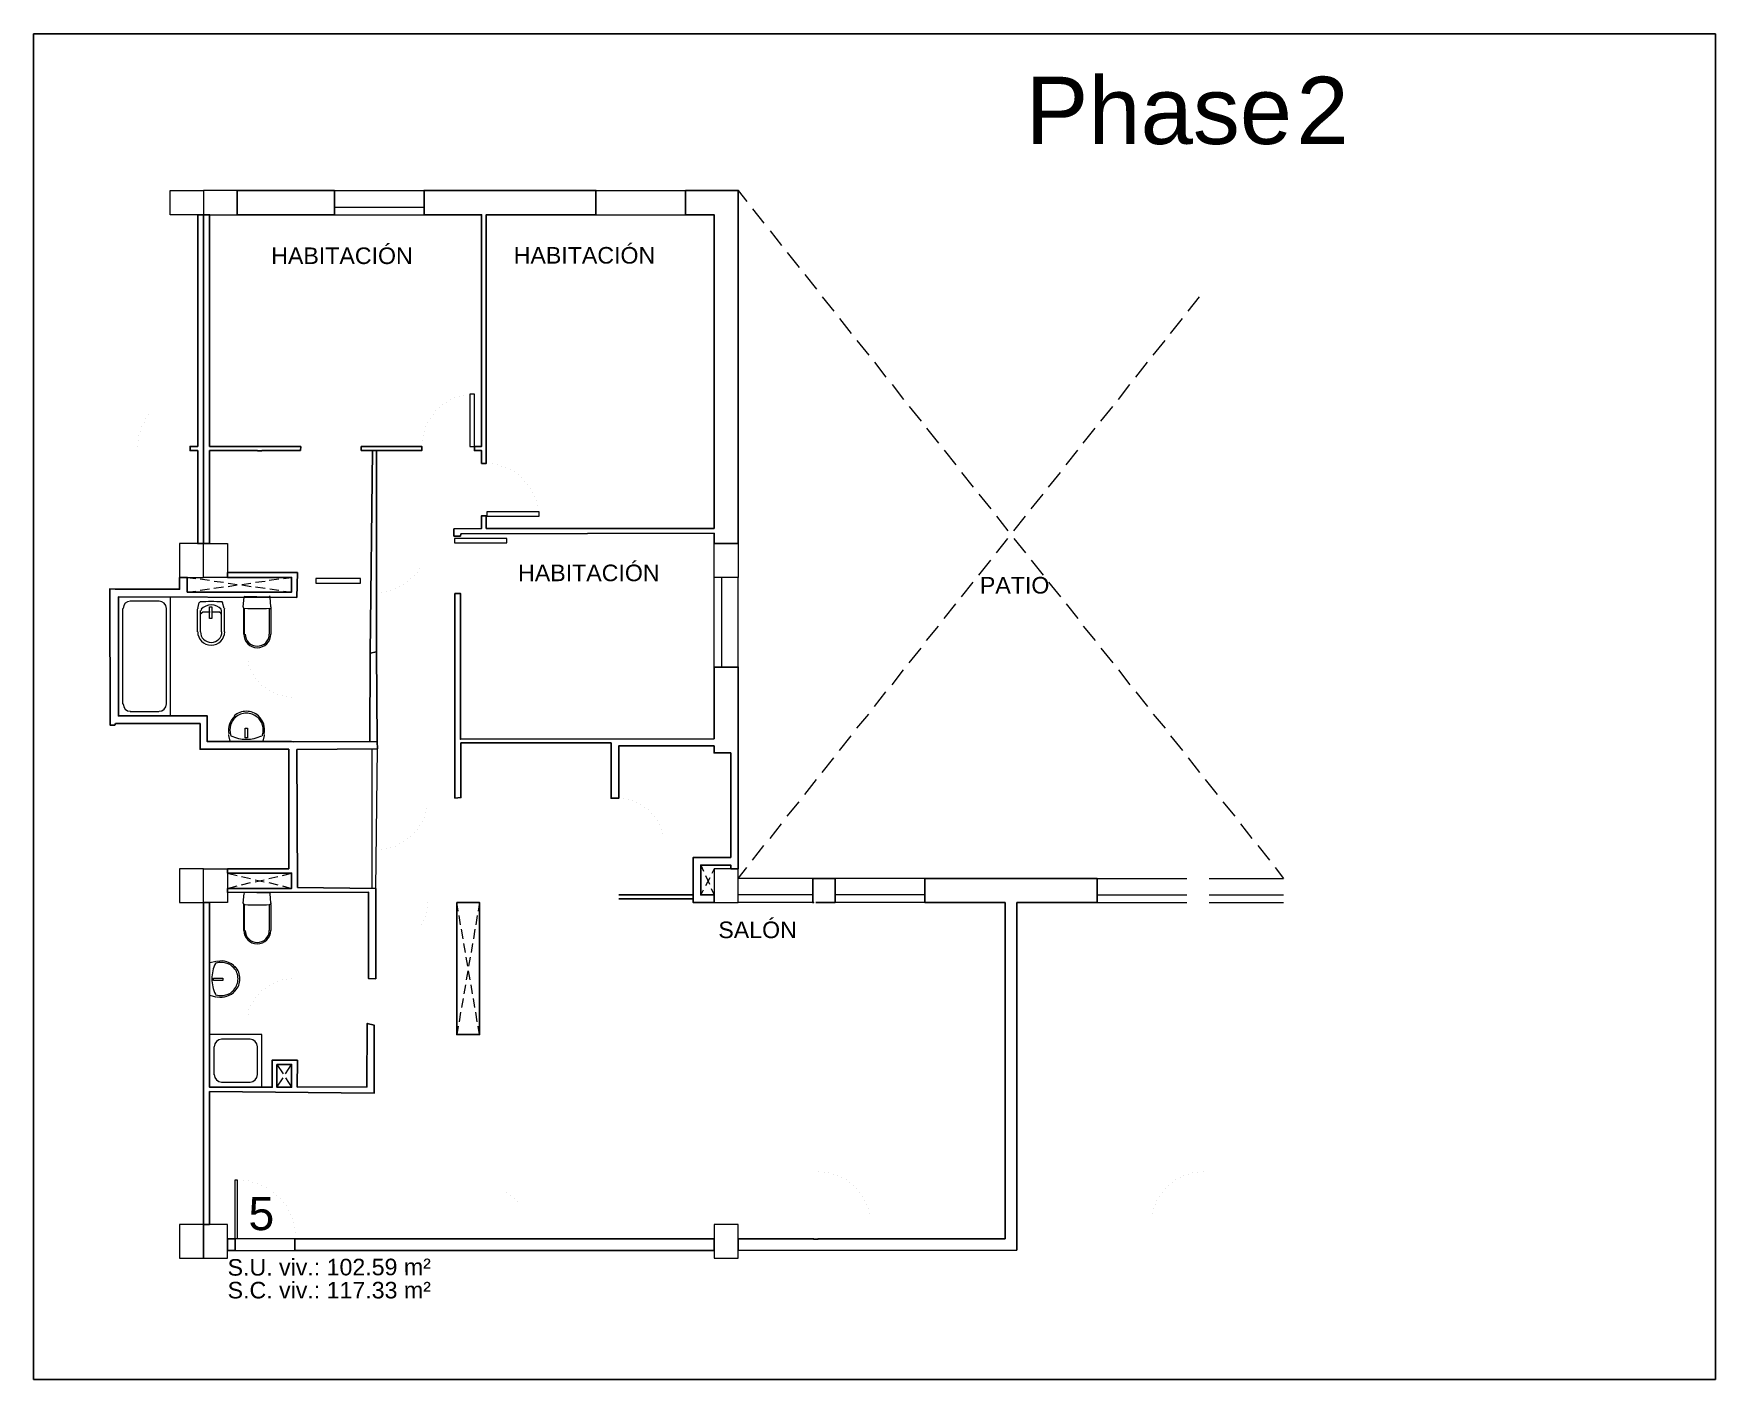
# Model space of a CAD drawing. Header units: millimetres. Extents: x 158 to 1000, y 519 to 900.
# Drawn here: x 850.2 to 1000.2, y 518.5 to 638.5 of the extents above; entities that cross this region are included whole.
import ezdxf

# ---------------------------------------------------------------- set-up
doc = ezdxf.new("R2010")
doc.units = ezdxf.units.MM
doc.layers.get('0').update_dxf_attribs({"lineweight": 25})
doc.layers.add('0 ... capa 1', color=18, linetype='Continuous', lineweight=25, true_color=0x000000)
doc.styles.add('textstyle3', font='Arial.ttf')

msp = doc.modelspace()

# ---------------------------------------------------------------- linework, layer by layer
at = {"color": 18, "lineweight": 18, "true_color": 0x000000, "flags": 128}
for points in [[(862.34, 624.53), (865.3, 624.53), (865.3, 622.37), (862.34, 622.37), (862.34, 624.53)], [(865.3, 622.37), (868.3, 622.37), (868.3, 624.53), (865.3, 624.53), (865.3, 622.37)], [(863.18, 590.03), (865.3, 590.03), (865.3, 593.04), (863.18, 593.04), (863.18, 590.03)], [(865.3, 593.04), (867.46, 593.04), (867.46, 590.03), (865.3, 590.03), (865.3, 593.04)], [(910.85, 593.04), (913.01, 593.04), (913.01, 590.03), (910.85, 590.03), (910.85, 593.04)], [(863.18, 561.03), (865.3, 561.03), (865.3, 564.04), (863.18, 564.04), (863.18, 561.03)], [(865.3, 564.04), (867.46, 564.04), (867.46, 561.03), (865.3, 561.03), (865.3, 564.04)], [(910.85, 561.03), (913.01, 561.03), (913.01, 564.04), (910.85, 564.04), (910.85, 561.03)], [(865.3, 532.33), (863.18, 532.33), (863.18, 529.32), (865.3, 529.32), (865.3, 532.33)], [(865.3, 529.32), (867.46, 529.32), (867.46, 532.33), (865.3, 532.33), (865.3, 529.32)], [(910.85, 529.32), (913.01, 529.32), (913.01, 532.33), (910.85, 532.33), (910.85, 529.32)]]:
    msp.add_lwpolyline(points, dxfattribs=at)
at = {"color": 18, "lineweight": 25, "true_color": 0x000000, "flags": 128}
for points in [[(868.3, 622.37), (868.3, 624.53), (876.98, 624.53), (876.98, 622.37), (868.3, 622.37)], [(884.98, 622.37), (884.98, 624.53), (900.31, 624.53), (900.31, 622.37), (890.53, 622.37), (890.53, 600.19), (890.11, 600.19), (890.11, 601.33), (889.47, 601.33), (889.47, 601.71), (890.11, 601.71), (890.11, 622.37), (884.98, 622.37)], [(908.31, 622.37), (908.31, 624.53), (913.01, 624.53), (913.01, 593.04), (910.85, 593.04), (910.85, 593.97), (888.26, 593.91)], [(873.97, 601.33), (870.51, 601.33), (870.51, 601.31), (870.13, 601.31), (870.12, 601.33), (865.85, 601.33), (865.85, 593.04), (865.3, 593.04), (865.3, 622.37), (864.79, 622.37), (864.79, 601.71), (864.11, 601.71), (864.11, 601.33), (864.79, 601.33), (864.79, 593.04), (865.3, 593.04)], [(865.3, 593.04), (865.3, 622.37), (865.85, 622.37), (865.85, 601.71), (874, 601.71)], [(887.63, 594.35), (890.11, 594.39), (890.11, 595.53), (890.53, 595.53), (890.53, 594.39), (910.85, 594.39), (910.85, 622.37), (908.31, 622.37)], [(879.38, 601.71), (884.77, 601.71), (884.77, 601.33), (879.37, 601.33)], [(880.37, 601.33), (880.18, 583.28), (880.73, 583.38), (880.73, 601.33), (880.01, 601.33)], [(873.7, 590.45), (870.51, 590.45), (870.53, 590.46), (870.14, 590.46), (870.12, 590.45), (867.54, 590.45), (867.46, 590.45), (867.46, 590.03), (873.17, 590.03), (873.17, 588.72), (863.86, 588.72), (863.86, 590.03), (863.18, 590.03), (863.18, 588.97), (857.47, 588.97), (857.44, 588.99), (857.44, 588.99)], [(857.47, 588.97), (857.44, 588.99), (856.95, 589), (856.97, 576.86), (857.4, 576.86), (857.47, 576.99), (865, 576.99), (865, 574.7), (872.92, 574.7), (872.92, 564.04), (867.46, 564.04), (867.46, 563.66), (873.17, 563.66), (873.17, 562.3), (867.46, 562.3), (867.46, 561.92), (880.02, 561.97), (880.02, 554.26), (880.67, 554.24), (880.67, 562.29)], [(880.83, 574.74), (880.8, 575.39), (873.3, 575.37), (873.17, 575.38), (865.64, 575.38), (865.64, 577.67), (857.72, 577.67), (857.72, 588.29), (873.62, 588.22)], [(887.74, 588.6), (888.23, 588.6), (888.23, 575.6), (910.85, 575.64), (910.85, 582.03), (913.01, 582.03), (913.01, 564.04), (912.33, 564.04), (912.33, 564.38), (909.66, 564.38), (909.66, 561.71), (910.85, 561.71), (910.85, 561.03), (908.99, 561.03), (908.99, 565.05), (912.33, 565.05), (912.33, 574.37), (910.85, 574.37), (910.85, 575), (902.34, 575), (902.34, 570.34), (901.66, 570.34), (901.66, 575.26), (888.27, 575.27), (888.27, 570.4), (887.74, 570.35), (887.74, 588.6)], [(873.68, 562.36), (873.63, 574.68)], [(913.01, 531.06), (913.01, 530), (937.85, 530.04), (937.85, 531.09), (937.86, 531.09), (937.86, 531.06), (937.86, 531.09), (937.85, 531.09), (937.86, 531.06), (937.86, 561.03), (945.01, 561.03), (945.01, 563.19), (929.65, 563.19), (929.65, 561.03), (936.8, 561.03), (936.8, 531.06), (920.12, 531.06), (920.11, 531.01), (919.73, 531.01), (919.74, 531.06), (913.01, 531.06)], [(919.93, 561.03), (920.31, 561.03), (920.12, 561.03), (921.64, 561.03), (921.64, 563.19), (919.65, 563.19), (919.65, 561.03), (919.74, 561.03), (919.65, 561.03)], [(873.69, 546.98), (871.44, 546.98), (871.44, 544.56), (865.85, 544.56), (865.85, 561.03), (865.3, 561.03), (865.3, 532.33)], [(887.9, 561.03), (887.9, 549.26), (889.94, 549.26), (889.94, 561.03), (887.9, 561.03)], [(908.99, 561.71), (902.34, 561.71)], [(902.34, 561.37), (908.99, 561.37)], [(865.3, 532.33), (865.85, 532.33), (865.85, 544.18), (880.54, 544.04), (880.54, 550.09), (879.92, 550.26), (879.88, 544.59), (873.65, 544.58)], [(871.86, 546.6), (873.17, 546.6), (873.17, 544.56), (871.86, 544.56), (871.86, 546.6)], [(867.46, 531.06), (868.14, 531.06), (868.14, 530), (867.46, 530), (867.46, 531.06)], [(873.47, 531.06), (873.47, 530), (910.85, 530), (910.85, 531.06), (890.32, 531.06), (890.31, 531.06), (890.31, 531.06), (889.93, 531.06), (889.94, 531.06), (873.47, 531.06)]]:
    msp.add_lwpolyline(points, dxfattribs=at)
at = {"color": 163, "lineweight": 5, "true_color": 0x6e8add, "flags": 128}
for points in [[(876.98, 624.53), (884.98, 624.53)], [(900.31, 624.53), (908.31, 624.53)], [(876.98, 623.05), (884.98, 623.05)], [(876.98, 622.37), (884.98, 622.37)], [(900.31, 622.37), (908.31, 622.37)], [(910.85, 582.03), (910.85, 590.03)], [(911.53, 582.03), (911.53, 590.03)], [(913.01, 582.03), (913.01, 590.03)], [(919.65, 563.19), (913.01, 563.19)], [(929.65, 563.19), (921.64, 563.19)], [(945.01, 563.19), (953.01, 563.19)], [(955, 563.19), (961.65, 563.19)], [(919.65, 561.71), (913.01, 561.71)], [(919.65, 561.03), (913.01, 561.03)], [(929.65, 561.71), (921.64, 561.71)], [(929.65, 561.03), (921.64, 561.03)], [(945.01, 561.71), (953.01, 561.71)], [(945.01, 561.03), (953.01, 561.03)], [(955, 561.71), (961.65, 561.71)], [(955, 561.03), (961.65, 561.03)]]:
    msp.add_lwpolyline(points, dxfattribs=at)
at = {"color": 252, "lineweight": 5, "flags": 128}
for points in [[(913.01, 624.53), (913.77, 623.56)], [(914.28, 622.88), (915.29, 621.61)], [(915.84, 620.93), (916.86, 619.62)], [(917.37, 618.99), (918.43, 617.67)], [(918.94, 617.04), (919.99, 615.73)], [(920.5, 615.05), (921.52, 613.78)], [(953.14, 613.78), (954.16, 615.05)], [(922.03, 613.1), (923.08, 611.79)], [(951.57, 611.79), (952.63, 613.1)], [(923.59, 611.15), (924.65, 609.84)], [(950.01, 609.84), (951.07, 611.15)], [(925.16, 609.21), (926.17, 607.89)], [(948.48, 607.89), (949.5, 609.21)], [(926.72, 607.22), (927.74, 605.9)], [(946.92, 605.9), (947.93, 607.22)], [(928.25, 605.27), (929.31, 603.96)], [(945.35, 603.96), (946.41, 605.27)], [(929.81, 603.32), (930.87, 602.01)], [(943.78, 602.01), (944.84, 603.32)], [(931.38, 601.37), (932.4, 600.06)], [(942.26, 600.06), (943.28, 601.37)], [(932.91, 599.39), (933.96, 598.07)], [(940.69, 598.07), (941.75, 599.39)], [(934.47, 597.44), (935.53, 596.13)], [(939.13, 596.13), (940.19, 597.44)], [(936.04, 595.49), (937.05, 594.18)], [(937.6, 594.18), (938.62, 595.49)], [(936.04, 592.23), (937.05, 593.5)], [(937.6, 593.5), (938.62, 592.23)], [(934.47, 590.24), (935.53, 591.55)], [(939.13, 591.55), (940.19, 590.24)], [(932.91, 588.29), (933.96, 589.61)], [(940.69, 589.61), (941.75, 588.29)], [(931.38, 586.35), (932.4, 587.66)], [(942.26, 587.66), (943.28, 586.35)], [(929.81, 584.4), (930.87, 585.67)], [(943.78, 585.67), (944.84, 584.4)], [(928.25, 582.41), (929.31, 583.72)], [(945.35, 583.72), (946.41, 582.41)], [(926.72, 580.46), (927.74, 581.77)], [(946.92, 581.77), (947.93, 580.46)], [(925.16, 578.51), (926.17, 579.83)], [(948.48, 579.83), (949.5, 578.51)], [(923.59, 576.57), (924.65, 577.84)], [(950.01, 577.84), (951.07, 576.57)], [(922.03, 574.58), (923.08, 575.89)], [(951.57, 575.89), (952.63, 574.58)], [(920.5, 572.63), (921.52, 573.94)], [(953.14, 573.94), (954.16, 572.63)], [(918.94, 570.68), (919.99, 572)], [(954.66, 572), (955.72, 570.68)], [(917.37, 568.74), (918.43, 570.01)], [(956.23, 570.01), (957.29, 568.74)], [(915.84, 566.75), (916.86, 568.06)], [(957.8, 568.06), (958.81, 566.75)], [(914.28, 564.8), (915.29, 566.11)], [(959.36, 566.11), (960.38, 564.8)], [(913.01, 563.19), (913.77, 564.16)], [(960.89, 564.16), (961.65, 563.19)]]:
    msp.add_lwpolyline(points, dxfattribs=at)
at = {"color": 8, "lineweight": 0, "flags": 128}
for points in [[(887.74, 606.03), (887.74, 606.03)], [(888.12, 606.2), (888.12, 606.2)], [(888.54, 606.29), (888.54, 606.29)], [(860.43, 604.55), (860.43, 604.55)], [(885.79, 604.55), (885.79, 604.55)], [(886.04, 604.89), (886.04, 604.89)], [(886.34, 605.14), (886.34, 605.14)], [(886.63, 605.44), (886.63, 605.44)], [(886.97, 605.65), (886.97, 605.65)], [(887.35, 605.86), (887.35, 605.86)], [(859.67, 603.07), (859.67, 603.07)], [(859.8, 603.49), (859.8, 603.49)], [(860.01, 603.83), (860.01, 603.83)], [(860.18, 604.21), (860.18, 604.21)], [(885.03, 603.07), (885.03, 603.07)], [(885.15, 603.49), (885.15, 603.49)], [(885.32, 603.83), (885.32, 603.83)], [(885.53, 604.21), (885.53, 604.21)], [(859.46, 601.71), (859.46, 601.71)], [(859.5, 602.26), (859.5, 602.26)], [(859.54, 602.69), (859.54, 602.69)], [(884.77, 601.71), (884.77, 601.71)], [(884.86, 602.26), (884.86, 602.26)], [(884.9, 602.69), (884.9, 602.69)], [(890.53, 600.19), (890.53, 600.19)], [(891.08, 600.15), (891.08, 600.15)], [(891.5, 600.06), (891.5, 600.06)], [(891.88, 599.94), (891.88, 599.94)], [(892.27, 599.81), (892.27, 599.81)], [(892.65, 599.64), (892.65, 599.64)], [(893.03, 599.47), (893.03, 599.47)], [(893.37, 599.22), (893.37, 599.22)], [(893.7, 598.96), (893.7, 598.96)], [(893.96, 598.62), (893.96, 598.62)], [(894.25, 598.33), (894.25, 598.33)], [(894.47, 597.99), (894.47, 597.99)], [(894.68, 597.61), (894.68, 597.61)], [(894.85, 597.23), (894.85, 597.23)], [(895.02, 596.85), (895.02, 596.85)], [(895.1, 596.46), (895.1, 596.46)], [(863.86, 590.03), (864.62, 589.94)], [(865, 589.9), (865.85, 589.78)], [(866.27, 589.69), (867.08, 589.61)], [(867.5, 589.52), (868.3, 589.39)], [(868.73, 589.39), (869.53, 589.52)], [(869.96, 589.61), (870.8, 589.69)], [(871.18, 589.78), (872.03, 589.9)], [(872.45, 589.94), (873.17, 590.03)], [(883.5, 589.65), (883.5, 589.65)], [(883.8, 589.9), (883.8, 589.9)], [(884.09, 590.2), (884.09, 590.2)], [(884.39, 590.5), (884.39, 590.5)], [(884.6, 590.83), (884.6, 590.83)], [(862.38, 577.67), (862.38, 588.29)], [(863.86, 588.72), (864.62, 588.8)], [(865, 588.89), (865.85, 589.01)], [(866.23, 589.06), (867.08, 589.18)], [(867.5, 589.23), (868.3, 589.35)], [(868.73, 589.35), (869.57, 589.23)], [(868.85, 587.4), (868.94, 588.25)], [(870.08, 588.29), (868.98, 588.29)], [(869.96, 589.18), (870.8, 589.06)], [(870.08, 588.29), (871.18, 588.29)], [(871.23, 589.01), (872.03, 588.89)], [(871.31, 587.4), (871.27, 588.25)], [(872.45, 588.8), (873.17, 588.72)], [(880.67, 588.63), (880.67, 588.63)], [(881.22, 588.72), (881.22, 588.72)], [(881.6, 588.76), (881.6, 588.76)], [(882.02, 588.89), (882.02, 588.89)], [(882.4, 589.01), (882.4, 589.01)], [(882.78, 589.18), (882.78, 589.18)], [(883.16, 589.39), (883.16, 589.39)], [(858.1, 578.73), (858.1, 587.24)], [(861.32, 587.91), (858.78, 587.91)], [(862, 578.73), (862, 587.24)], [(864.75, 587.19), (864.75, 585.16)], [(864.79, 587.24), (864.92, 587.79)], [(865.04, 585.16), (865.04, 587.07)], [(865.85, 587.4), (866.06, 587.4), (866.06, 586.35), (865.85, 586.35), (865.85, 587.4)], [(866.91, 585.16), (866.91, 587.07)], [(867.16, 587.24), (866.99, 587.79)], [(867.16, 587.19), (867.16, 585.16)], [(868.9, 584.95), (868.9, 587.28)], [(868.98, 584.95), (868.98, 587.24)], [(871.18, 587.24), (871.18, 584.95)], [(871.31, 587.28), (871.31, 584.95)], [(869.28, 582.54), (869.28, 582.54)], [(869.36, 582.16), (869.36, 582.16)], [(869.53, 581.77), (869.53, 581.77)], [(869.74, 581.39), (869.74, 581.39)], [(869.96, 581.05), (869.96, 581.05)], [(870.21, 580.72), (870.21, 580.72)], [(870.51, 580.42), (870.51, 580.42)], [(870.84, 580.17), (870.84, 580.17)], [(871.18, 579.91), (871.18, 579.91)], [(871.56, 579.74), (871.56, 579.74)], [(871.95, 579.57), (871.95, 579.57)], [(872.33, 579.49), (872.33, 579.49)], [(872.75, 579.4), (872.75, 579.4)], [(873.17, 579.36), (873.17, 579.36)], [(861.32, 578.05), (858.78, 578.05)], [(867.54, 576.02), (867.54, 575.93)], [(869.24, 575.72), (869.02, 575.72), (869.02, 576.57), (869.24, 576.57), (869.24, 575.72)], [(870.72, 576.02), (870.72, 575.93)], [(867.54, 575.93), (867.67, 575.42)], [(870.72, 575.93), (870.59, 575.42)], [(902.34, 570.34), (902.34, 570.34)], [(902.76, 570.3), (902.76, 570.3)], [(903.19, 570.26), (903.19, 570.26)], [(903.57, 570.13), (903.57, 570.13)], [(884.98, 568.65), (884.98, 568.65)], [(885.11, 569.03), (885.11, 569.03)], [(885.24, 569.46), (885.24, 569.46)], [(903.95, 569.96), (903.95, 569.96)], [(904.33, 569.79), (904.33, 569.79)], [(904.67, 569.54), (904.67, 569.54)], [(905.01, 569.33), (905.01, 569.33)], [(905.3, 568.99), (905.3, 568.99)], [(905.56, 568.69), (905.56, 568.69)], [(884.09, 567.25), (884.09, 567.25)], [(884.39, 567.59), (884.39, 567.59)], [(884.6, 567.93), (884.6, 567.93)], [(884.81, 568.27), (884.81, 568.27)], [(905.77, 568.31), (905.77, 568.31)], [(905.98, 567.97), (905.98, 567.97)], [(906.15, 567.59), (906.15, 567.59)], [(906.24, 567.17), (906.24, 567.17)], [(880.67, 565.73), (880.67, 565.73)], [(881.22, 565.77), (881.22, 565.77)], [(881.6, 565.81), (881.6, 565.81)], [(882.02, 565.94), (882.02, 565.94)], [(882.4, 566.07), (882.4, 566.07)], [(882.78, 566.28), (882.78, 566.28)], [(883.16, 566.45), (883.16, 566.45)], [(883.5, 566.7), (883.5, 566.7)], [(883.8, 566.96), (883.8, 566.96)], [(909.66, 564.38), (909.92, 563.83)], [(910.85, 564.04), (910.64, 563.61)], [(867.46, 563.66), (868.3, 563.44)], [(867.46, 562.3), (868.3, 562.51)], [(868.69, 563.36), (869.49, 563.19)], [(868.69, 562.6), (869.49, 562.81)], [(869.91, 562.89), (870.72, 563.06)], [(869.91, 563.06), (870.72, 562.89)], [(871.14, 563.19), (871.95, 563.36)], [(871.14, 562.81), (871.95, 562.6)], [(872.37, 563.44), (873.17, 563.66)], [(872.37, 562.51), (873.17, 562.3)], [(910.09, 563.44), (910.43, 562.68)], [(910.47, 563.23), (910.09, 562.51)], [(868.85, 560.99), (868.94, 561.84)], [(870.08, 561.92), (868.98, 561.92)], [(870.08, 561.92), (871.18, 561.92)], [(871.31, 560.99), (871.27, 561.84)], [(885.32, 561.03), (885.32, 561.03)], [(888.03, 560.27), (887.9, 561.03)], [(889.94, 561.03), (889.81, 560.27)], [(909.88, 562.13), (909.66, 561.71)], [(910.6, 562.3), (910.85, 561.71)], [(868.9, 558.53), (868.9, 560.86)], [(868.98, 558.53), (868.98, 560.82)], [(871.18, 560.82), (871.18, 558.53)], [(871.31, 560.86), (871.31, 558.53)], [(885.11, 559.8), (885.11, 559.8)], [(885.24, 560.18), (885.24, 560.18)], [(885.28, 560.61), (885.28, 560.61)], [(888.24, 559.04), (888.12, 559.89)], [(889.73, 559.89), (889.6, 559.04)], [(884.77, 559.04), (884.77, 559.04)], [(884.94, 559.42), (884.94, 559.42)], [(888.46, 557.81), (888.33, 558.66)], [(889.51, 558.66), (889.39, 557.81)], [(888.67, 556.59), (888.54, 557.39)], [(889.3, 557.39), (889.17, 556.59)], [(865.85, 554.22), (865.85, 555.61)], [(866.4, 555.78), (865.89, 555.65)], [(865.89, 555.61), (865.89, 555.61)], [(866.48, 555.78), (866.4, 555.78)], [(888.88, 555.36), (888.75, 556.16)], [(889.09, 556.16), (888.96, 555.36)], [(865.85, 554.22), (865.85, 552.78)], [(866.19, 554.09), (866.19, 554.3), (867.03, 554.3), (867.03, 554.09), (866.19, 554.09)], [(871.18, 553.67), (871.18, 553.67)], [(871.56, 553.83), (871.56, 553.83)], [(871.95, 554), (871.95, 554)], [(872.33, 554.13), (872.33, 554.13)], [(872.75, 554.17), (872.75, 554.17)], [(873.17, 554.22), (873.17, 554.22)], [(888.67, 553.71), (888.54, 552.9)], [(888.88, 554.94), (888.75, 554.13)], [(889.09, 554.13), (888.96, 554.94)], [(889.3, 552.9), (889.17, 553.71)], [(865.89, 552.78), (865.89, 552.78)], [(866.4, 552.61), (865.89, 552.73)], [(866.48, 552.61), (866.4, 552.61)], [(869.74, 552.18), (869.74, 552.18)], [(869.96, 552.56), (869.96, 552.56)], [(870.21, 552.86), (870.21, 552.86)], [(870.51, 553.16), (870.51, 553.16)], [(870.84, 553.41), (870.84, 553.41)], [(888.46, 552.48), (888.33, 551.68)], [(889.51, 551.68), (889.39, 552.48)], [(869.28, 551.04), (869.28, 551.04)], [(869.36, 551.46), (869.36, 551.46)], [(869.53, 551.84), (869.53, 551.84)], [(888.24, 551.25), (888.12, 550.41)], [(889.73, 550.41), (889.6, 551.25)], [(870.51, 549.26), (865.85, 549.26)], [(870.51, 544.56), (870.51, 549.26)], [(888.03, 550.02), (887.9, 549.26)], [(889.94, 549.26), (889.81, 550.02)], [(866.27, 545.66), (866.27, 548.16)], [(869.45, 548.84), (866.91, 548.84)], [(870.12, 545.66), (870.12, 548.16)], [(871.86, 546.6), (872.41, 545.75)], [(872.62, 545.75), (873.17, 546.6)], [(869.45, 544.99), (866.91, 544.99)], [(871.86, 544.56), (872.41, 545.41)], [(872.62, 545.41), (873.17, 544.56)], [(920.12, 537.03), (920.12, 537.03)], [(954.54, 537.03), (954.54, 537.03)], [(920.67, 536.99), (920.67, 536.99)], [(921.09, 536.94), (921.09, 536.94)], [(921.48, 536.82), (921.48, 536.82)], [(921.9, 536.69), (921.9, 536.69)], [(922.24, 536.52), (922.24, 536.52)], [(922.62, 536.31), (922.62, 536.31)], [(922.96, 536.05), (922.96, 536.05)], [(923.3, 535.8), (923.3, 535.8)], [(923.55, 535.5), (923.55, 535.5)], [(951.11, 535.5), (951.11, 535.5)], [(951.36, 535.8), (951.36, 535.8)], [(951.7, 536.05), (951.7, 536.05)], [(952.04, 536.31), (952.04, 536.31)], [(952.42, 536.52), (952.42, 536.52)], [(952.76, 536.69), (952.76, 536.69)], [(953.18, 536.82), (953.18, 536.82)], [(953.56, 536.94), (953.56, 536.94)], [(953.99, 536.99), (953.99, 536.99)], [(892.35, 535.17), (892.35, 535.17)], [(892.69, 534.91), (892.69, 534.91)], [(893.03, 534.66), (893.03, 534.66)], [(893.28, 534.36), (893.28, 534.36)], [(923.85, 535.21), (923.85, 535.21)], [(924.06, 534.83), (924.06, 534.83)], [(924.31, 534.49), (924.31, 534.49)], [(924.44, 534.11), (924.44, 534.11)], [(950.22, 534.11), (950.22, 534.11)], [(950.35, 534.49), (950.35, 534.49)], [(950.6, 534.83), (950.6, 534.83)], [(950.81, 535.21), (950.81, 535.21)], [(924.61, 533.73), (924.61, 533.73)], [(924.69, 533.3), (924.69, 533.3)], [(949.97, 533.3), (949.97, 533.3)], [(950.05, 533.73), (950.05, 533.73)]]:
    msp.add_lwpolyline(points, dxfattribs=at)
at = {"color": 251, "lineweight": 5, "flags": 128}
for points in [[(889.05, 601.71), (889.47, 601.71), (889.47, 606.37), (889.05, 606.37), (889.05, 601.71)], [(890.58, 595.86), (890.58, 595.48), (895.24, 595.48), (895.24, 595.86), (890.58, 595.86)], [(887.69, 593.5), (887.69, 593.11), (892.35, 593.11), (892.35, 593.5), (887.69, 593.5)], [(879.32, 589.52), (879.32, 589.94), (875.34, 589.94), (875.34, 589.52), (879.32, 589.52)], [(880.32, 574.73), (880.32, 562.3)], [(880.67, 562.29), (880.83, 574.74)], [(868.14, 531.06), (868.14, 536.31), (868.3, 536.31), (868.3, 531.06), (868.14, 531.06)]]:
    msp.add_lwpolyline(points, dxfattribs=at)
at = {"color": 250, "lineweight": 5, "flags": 128}
for points in [[(868.9, 536.27), (868.9, 536.27)], [(869.32, 536.22), (869.32, 536.22)], [(869.7, 536.1), (869.7, 536.1)], [(870.12, 536.01), (870.12, 536.01)], [(870.51, 535.84), (870.51, 535.84)], [(870.89, 535.63), (870.89, 535.63)], [(871.56, 535.17), (871.56, 535.17)], [(871.86, 534.91), (871.86, 534.91)], [(872.16, 534.62), (872.16, 534.62)], [(872.45, 534.32), (872.45, 534.32)], [(872.71, 533.98), (872.71, 533.98)], [(872.92, 533.6), (872.92, 533.6)], [(873.09, 533.22), (873.09, 533.22)], [(873.26, 532.84), (873.26, 532.84)], [(873.38, 532.46), (873.38, 532.46)], [(873.47, 532.03), (873.47, 532.03)], [(873.55, 531.65), (873.55, 531.65)], [(873.6, 531.06), (873.6, 531.06)]]:
    msp.add_lwpolyline(points, dxfattribs=at)
at = {"color": 252, "lineweight": 13, "true_color": 0x939598, "flags": 128}
for points in [[(873.6, 531.06), (868.14, 531.06)], [(868.14, 530), (873.6, 530)]]:
    msp.add_lwpolyline(points, dxfattribs=at)
at = {"color": 8, "lineweight": 0}
for points in [[(869, 588.34), (868.97, 588.34), (868.94, 588.31), (868.94, 588.28)], [(871.27, 588.28), (871.26, 588.31), (871.24, 588.34), (871.2, 588.34)], [(858.8, 587.91), (858.44, 587.91), (858.14, 587.62), (858.14, 587.26)], [(862, 587.26), (862, 587.62), (861.7, 587.91), (861.34, 587.91)], [(864.8, 587.26), (864.79, 587.24), (864.79, 587.23), (864.79, 587.21)], [(865.02, 587.83), (864.99, 587.83), (864.97, 587.81), (864.96, 587.78)], [(866, 587.87), (865.67, 587.87), (865.35, 587.86), (865.02, 587.84)], [(865.13, 587.19), (865.1, 587.16), (865.09, 587.12), (865.09, 587.09)], [(865.23, 586.9), (865.15, 586.89), (865.09, 586.83), (865.09, 586.75)], [(866, 587.57), (865.66, 587.57), (865.33, 587.43), (865.1, 587.18)], [(865.89, 586.94), (865.67, 586.94), (865.45, 586.94), (865.23, 586.93)], [(866.97, 587.84), (866.65, 587.86), (866.32, 587.87), (866, 587.87)], [(866.89, 587.18), (866.66, 587.43), (866.34, 587.57), (866, 587.57)], [(866.77, 586.93), (866.55, 586.94), (866.33, 586.94), (866.11, 586.94)], [(866.91, 586.75), (866.91, 586.83), (866.84, 586.89), (866.76, 586.9)], [(866.91, 587.09), (866.91, 587.12), (866.89, 587.16), (866.87, 587.19)], [(867.03, 587.78), (867.02, 587.81), (867, 587.83), (866.98, 587.83)], [(867.2, 587.21), (867.2, 587.23), (867.2, 587.24), (867.2, 587.26)], [(868.86, 587.4), (868.85, 587.36), (868.86, 587.32), (868.89, 587.29)], [(868.89, 587.29), (868.92, 587.26), (868.95, 587.24), (868.99, 587.24)], [(868.99, 587.27), (869.36, 587.25), (869.73, 587.24), (870.1, 587.24)], [(870.1, 587.24), (870.48, 587.24), (870.85, 587.25), (871.22, 587.27)], [(871.21, 587.24), (871.25, 587.24), (871.29, 587.26), (871.32, 587.29)], [(871.32, 587.29), (871.34, 587.32), (871.36, 587.36), (871.35, 587.4)], [(864.79, 585.18), (864.79, 584.52), (865.33, 583.98), (866, 583.98)], [(865.04, 585.18), (865.04, 584.66), (865.47, 584.23), (866, 584.23)], [(866, 583.98), (866.66, 583.98), (867.2, 584.52), (867.2, 585.18)], [(866, 584.23), (866.52, 584.23), (866.95, 584.66), (866.95, 585.18)], [(868.9, 584.97), (868.9, 584.3), (869.44, 583.76), (870.1, 583.76)], [(869.02, 584.97), (869.02, 584.37), (869.51, 583.89), (870.1, 583.89)], [(870.1, 583.76), (870.77, 583.76), (871.31, 584.3), (871.31, 584.97)], [(870.1, 583.89), (870.7, 583.89), (871.18, 584.37), (871.18, 584.97)], [(858.14, 578.75), (858.14, 578.39), (858.44, 578.09), (858.8, 578.09)], [(861.34, 578.09), (861.7, 578.09), (862, 578.39), (862, 578.75)], [(868.1, 577.67), (867.65, 577.27), (867.45, 576.66), (867.58, 576.07)], [(868.18, 577.57), (867.74, 577.17), (867.56, 576.56), (867.73, 575.99)], [(869.13, 578.09), (868.73, 578.09), (868.34, 577.94), (868.04, 577.68)], [(869.13, 577.92), (868.77, 577.92), (868.42, 577.79), (868.16, 577.55)], [(870.22, 577.68), (869.92, 577.94), (869.53, 578.09), (869.13, 578.09)], [(870.1, 577.55), (869.84, 577.79), (869.49, 577.92), (869.13, 577.92)], [(870.57, 575.99), (870.74, 576.56), (870.56, 577.17), (870.12, 577.57)], [(870.72, 576.07), (870.85, 576.66), (870.65, 577.27), (870.2, 577.67)], [(867.72, 575.97), (867.72, 575.94), (867.75, 575.91), (867.77, 575.9)], [(867.75, 575.9), (868.18, 575.7), (868.65, 575.59), (869.13, 575.59)], [(869.13, 575.59), (869.61, 575.59), (870.08, 575.7), (870.51, 575.9)], [(870.53, 575.9), (870.56, 575.91), (870.58, 575.94), (870.59, 575.97)], [(868.86, 561.02), (868.85, 560.98), (868.86, 560.94), (868.89, 560.91)], [(869, 561.92), (868.97, 561.92), (868.94, 561.89), (868.94, 561.86)], [(871.27, 561.86), (871.26, 561.89), (871.24, 561.92), (871.2, 561.92)], [(871.32, 560.91), (871.34, 560.94), (871.36, 560.98), (871.35, 561.02)], [(868.89, 560.91), (868.92, 560.88), (868.95, 560.86), (868.99, 560.86)], [(868.99, 560.85), (869.36, 560.83), (869.73, 560.82), (870.1, 560.82)], [(870.1, 560.82), (870.48, 560.82), (870.85, 560.83), (871.22, 560.85)], [(871.21, 560.86), (871.25, 560.86), (871.29, 560.88), (871.32, 560.91)], [(868.9, 558.55), (868.9, 557.89), (869.44, 557.35), (870.1, 557.35)], [(869.02, 558.55), (869.02, 557.96), (869.51, 557.48), (870.1, 557.48)], [(870.1, 557.35), (870.77, 557.35), (871.31, 557.89), (871.31, 558.55)], [(870.1, 557.48), (870.7, 557.48), (871.18, 557.96), (871.18, 558.55)], [(866.37, 555.61), (866.17, 555.18), (866.06, 554.71), (866.06, 554.24)], [(866.43, 555.65), (866.4, 555.64), (866.38, 555.62), (866.37, 555.59)], [(868.04, 555.18), (867.64, 555.63), (867.02, 555.8), (866.45, 555.63)], [(868.13, 555.27), (867.73, 555.71), (867.12, 555.91), (866.54, 555.79)], [(868.39, 554.24), (868.39, 554.6), (868.26, 554.94), (868.02, 555.21)], [(868.56, 554.24), (868.56, 554.64), (868.41, 555.02), (868.14, 555.32)], [(866.06, 554.24), (866.06, 553.76), (866.17, 553.29), (866.37, 552.86)], [(868.02, 553.26), (868.26, 553.53), (868.39, 553.88), (868.39, 554.24)], [(868.14, 553.15), (868.41, 553.45), (868.56, 553.84), (868.56, 554.24)], [(866.37, 552.84), (866.38, 552.81), (866.4, 552.79), (866.43, 552.78)], [(866.45, 552.8), (867.02, 552.63), (867.64, 552.8), (868.04, 553.25)], [(866.54, 552.64), (867.12, 552.52), (867.73, 552.72), (868.13, 553.16)], [(866.93, 548.84), (866.57, 548.84), (866.27, 548.55), (866.27, 548.18)], [(870.12, 548.18), (870.12, 548.55), (869.83, 548.84), (869.47, 548.84)], [(866.27, 545.69), (866.27, 545.32), (866.57, 545.03), (866.93, 545.03)], [(869.47, 545.03), (869.83, 545.03), (870.12, 545.32), (870.12, 545.69)]]:
    msp.add_open_spline(points, degree=3, dxfattribs=at)
at = {"layer": '0 ... capa 1'}
for p, q in [((850.16, 638.51), (1000.16, 638.51)), ((850.16, 518.51), (850.16, 638.51)), ((1000.16, 638.51), (1000.16, 518.51)), ((874, 601.71), (873.97, 601.33)), ((879.38, 601.71), (879.37, 601.33)), ((887.63, 594.35), (887.63, 593.7)), ((887.63, 593.7), (888.24, 593.7)), ((888.24, 593.7), (888.26, 593.91)), ((873.7, 590.45), (873.62, 588.22)), ((880.15, 575.39), (880.18, 583.28)), ((880.18, 583.28), (880.18, 583.28)), ((880.8, 575.39), (880.73, 583.38)), ((873.63, 574.68), (880.83, 574.74)), ((873.68, 562.36), (880.67, 562.29)), ((873.69, 546.98), (873.65, 544.58)), ((1000.16, 518.51), (850.16, 518.51))]:
    msp.add_line(p, q, dxfattribs=at)

# ---------------------------------------------------------------- texts
at = {"color": 18, "true_color": 0x000000, "style": 'textstyle3'}
for s, height, p in [('HABITACIÓN ', 1.4783, (871.35, 617.97)), ('HABITACIÓN', 1.478, (892.98, 618.01)), ('HABITACIÓN', 1.478, (893.37, 589.69)), ('PATIO', 1.478, (934.56, 588.59)), ('SALÓN ', 1.478, (911.23, 557.86)), ('5', 2.96, (869.32, 531.82)), ('S.C. viv.: 117.33 m² ', 1.4783, (867.46, 525.73))]:
    msp.add_text(s, height=height, dxfattribs=at).set_placement(p)
msp.add_text('S.U. viv.: 102.59 m² ', height=1.4783, rotation=0.1484, dxfattribs=at).set_placement((867.46, 527.76))
at = {"layer": '0 ... capa 1', "insert": (938.64, 634.67), "char_height": 1, "attachment_point": 1, "style": 'textstyle3'}
msp.add_mtext('\\H6;Phase\\H1; \\H6;2', dxfattribs=at)

doc.saveas('drawing.dxf')
